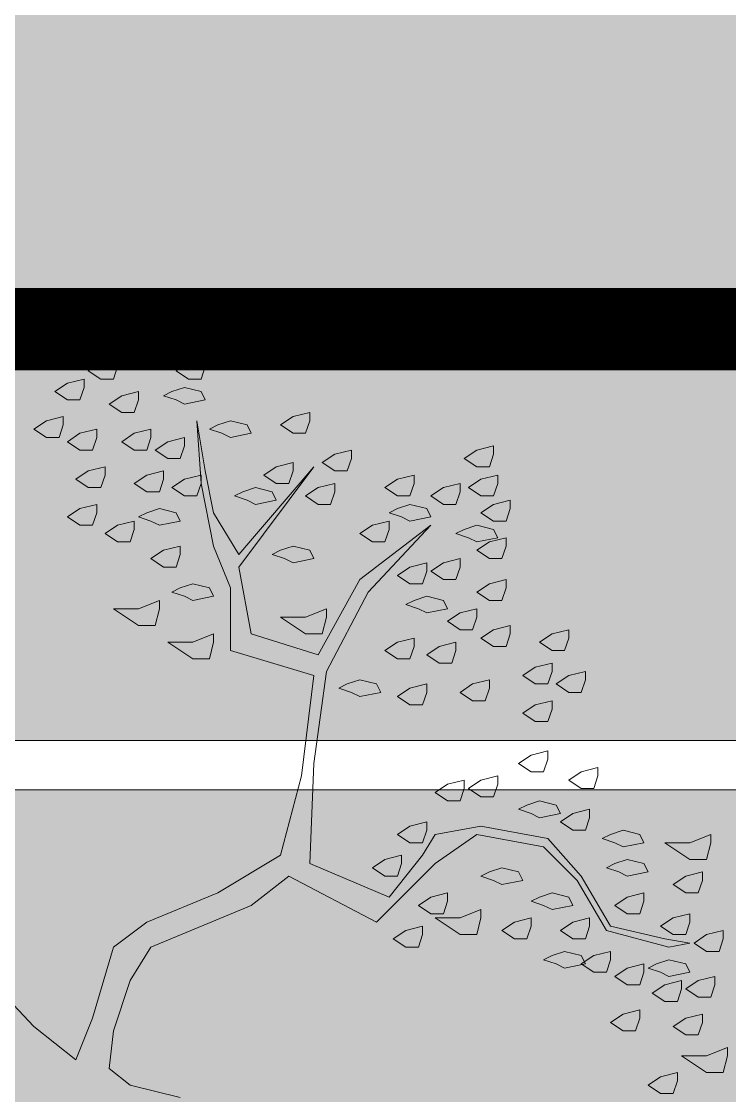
# Model space of a CAD drawing. Header units: millimetres. Extents: x 3006 to 6000, y 1661 to 3774.
# Drawn here: x 4644.857 to 4646.578, y 1835.006 to 1837.617 of the extents above; entities that cross this region are included whole.
import ezdxf

# ---------------------------------------------------------------- set-up
doc = ezdxf.new("R2010")
doc.units = ezdxf.units.MM
doc.header["$LTSCALE"] = 10
doc.linetypes.add('TT4', pattern=[0.1, 0.05, -0.05])
for name, color, linetype, lineweight in [('.15', 150, 'Continuous', 15), ('.20', 130, 'Continuous', 20), ('VEGETACION', 84, 'Continuous', 15)]:
    doc.layers.add(name, color=color, linetype=linetype, lineweight=lineweight)
doc.layers.add('.20 hachura', color=185, linetype='Continuous')

# ---------------------------------------------------------------- blocks, each defined once
blk = doc.blocks.new('asfgjkosdfgiosdjfg')
at = {"layer": 'VEGETACION'}
for p, q in [((5.3717, 20.0336), (5.4535, 20.054)), ((5.4535, 20.054), (5.4535, 20.0131)), ((5.3103, 19.9927), (5.3717, 20.0336)), ((5.3717, 19.9518), (5.3103, 19.9927)), ((5.4535, 20.0131), (5.433, 19.9518)), ((4.9217, 19.9108), (4.983, 19.9518)), ((4.983, 19.9518), (5.0648, 19.9722)), ((5.0648, 19.9313), (5.0444, 19.8699)), ((5.0648, 19.9722), (5.0648, 19.9313)), ((5.3512, 19.9108), (5.4126, 19.9518)), ((5.433, 19.9518), (5.3717, 19.9518)), ((5.4126, 19.9518), (5.4944, 19.9722)), ((5.4944, 19.9313), (5.4739, 19.8699)), ((5.4944, 19.9722), (5.4944, 19.9313)), ((4.983, 19.8699), (4.9217, 19.9108)), ((5.4126, 19.8699), (5.3512, 19.9108)), ((4.758, 19.8086), (4.8194, 19.8495)), ((4.8194, 19.8495), (4.9012, 19.8699)), ((4.9012, 19.829), (4.8808, 19.7677)), ((4.9012, 19.8699), (4.9012, 19.829)), ((5.0444, 19.8699), (4.983, 19.8699)), ((5.3921, 19.829), (5.3308, 19.8086)), ((5.4739, 19.8086), (5.3921, 19.829)), ((5.4739, 19.8699), (5.4126, 19.8699)), ((4.8194, 19.7677), (4.758, 19.8086)), ((5.0239, 19.7472), (5.0853, 19.7881)), ((5.0853, 19.7881), (5.1671, 19.8086)), ((5.1671, 19.8086), (5.1671, 19.7677)), ((5.3308, 19.8086), (5.2899, 19.7881)), ((5.2899, 19.7881), (5.3512, 19.7677)), ((5.4944, 19.7677), (5.4739, 19.8086)), ((4.8808, 19.7677), (4.8194, 19.7677)), ((5.0853, 19.7063), (5.0239, 19.7472)), ((5.1671, 19.7677), (5.1467, 19.7063)), ((5.3512, 19.7677), (5.3921, 19.7472)), ((5.3921, 19.7472), (5.4944, 19.7677)), ((4.7171, 19.6654), (4.7989, 19.6858)), ((4.7989, 19.6858), (4.7989, 19.6449)), ((5.1467, 19.7063), (5.0853, 19.7063)), ((5.8626, 19.6449), (5.924, 19.6858)), ((5.924, 19.6858), (6.0058, 19.7063)), ((6.0058, 19.7063), (6.0058, 19.6654)), ((4.6557, 19.6245), (4.7171, 19.6654)), ((4.7171, 19.5836), (4.6557, 19.6245)), ((4.7989, 19.6449), (4.7785, 19.5836)), ((4.8808, 19.604), (4.9626, 19.6245)), ((4.9626, 19.6245), (4.9626, 19.5836)), ((5.1467, 19.604), (5.2285, 19.6245)), ((5.2285, 19.6245), (5.2285, 19.5836)), ((5.4535, 19.6654), (5.4739, 19.3586)), ((5.4944, 19.4199), (5.4535, 19.6654)), ((5.5558, 19.6449), (5.5149, 19.6245)), ((5.5149, 19.6245), (5.5762, 19.604)), ((5.6171, 19.6654), (5.5558, 19.6449)), ((5.6989, 19.6449), (5.6171, 19.6654)), ((5.7194, 19.604), (5.6989, 19.6449)), ((5.924, 19.604), (5.8626, 19.6449)), ((6.0058, 19.6654), (5.9853, 19.604)), ((4.7785, 19.5836), (4.7171, 19.5836)), ((4.8194, 19.5631), (4.8808, 19.604)), ((4.8808, 19.5222), (4.8194, 19.5631)), ((4.9626, 19.5836), (4.9421, 19.5222)), ((5.0853, 19.5631), (5.1467, 19.604)), ((5.1467, 19.5222), (5.0853, 19.5631)), ((5.2285, 19.5836), (5.208, 19.5222)), ((5.2489, 19.5222), (5.3103, 19.5631)), ((5.3103, 19.5631), (5.3921, 19.5836)), ((5.3921, 19.5836), (5.3921, 19.5427)), ((5.5762, 19.604), (5.6171, 19.5836)), ((5.6171, 19.5836), (5.7194, 19.604)), ((5.9853, 19.604), (5.924, 19.604)), ((4.9421, 19.5222), (4.8808, 19.5222)), ((5.208, 19.5222), (5.1467, 19.5222)), ((5.3103, 19.4813), (5.2489, 19.5222)), ((5.3921, 19.5427), (5.3717, 19.4813)), ((6.1285, 19.5018), (6.2103, 19.5222)), ((6.2103, 19.5222), (6.2103, 19.4813)), ((6.7626, 19.4813), (6.824, 19.5222)), ((6.824, 19.5222), (6.9058, 19.5427)), ((6.9058, 19.5427), (6.9058, 19.5018)), ((5.3717, 19.4813), (5.3103, 19.4813)), ((5.8421, 19.4404), (5.924, 19.4608)), ((5.924, 19.4608), (5.924, 19.4199)), ((6.0671, 19.4608), (6.1285, 19.5018)), ((6.1285, 19.4199), (6.0671, 19.4608)), ((6.2103, 19.4813), (6.1899, 19.4199)), ((6.824, 19.4404), (6.7626, 19.4813)), ((6.9058, 19.5018), (6.8853, 19.4404)), ((4.8603, 19.379), (4.9217, 19.4199)), ((4.9217, 19.4199), (5.0035, 19.4404)), ((5.0035, 19.4404), (5.0035, 19.3995)), ((5.208, 19.3995), (5.2899, 19.4199)), ((5.2899, 19.4199), (5.2899, 19.379)), ((5.5353, 19.2154), (5.4944, 19.4199)), ((6.0262, 19.4404), (5.658, 19.0108)), ((5.658, 18.9495), (6.0262, 19.4404)), ((5.7808, 19.3995), (5.8421, 19.4404)), ((5.924, 19.4199), (5.9035, 19.3586)), ((6.1899, 19.4199), (6.1285, 19.4199)), ((6.8853, 19.4404), (6.824, 19.4404)), ((4.9217, 19.3381), (4.8603, 19.379)), ((5.0035, 19.3995), (4.983, 19.3381)), ((5.1467, 19.3586), (5.208, 19.3995)), ((5.208, 19.3177), (5.1467, 19.3586)), ((5.2899, 19.379), (5.2694, 19.3177)), ((5.3308, 19.3381), (5.3921, 19.379)), ((5.3921, 19.379), (5.4739, 19.3995)), ((5.4739, 19.3586), (5.4535, 19.2972)), ((5.4739, 19.3995), (5.4739, 19.3586)), ((5.4739, 19.3586), (5.5353, 19.0518)), ((5.8421, 19.3586), (5.7808, 19.3995)), ((5.9035, 19.3586), (5.8421, 19.3586)), ((6.0467, 19.3381), (6.1285, 19.3586)), ((6.1285, 19.3586), (6.1285, 19.3177)), ((6.374, 19.3381), (6.4353, 19.379)), ((6.4353, 19.379), (6.5171, 19.3995)), ((6.5171, 19.3586), (6.4967, 19.2972)), ((6.5171, 19.3995), (6.5171, 19.3586)), ((6.6603, 19.3381), (6.7421, 19.3586)), ((6.7421, 19.3586), (6.7421, 19.3177)), ((6.7831, 19.3381), (6.8444, 19.379)), ((6.8444, 19.379), (6.9262, 19.3995)), ((6.9262, 19.3586), (6.9058, 19.2972)), ((6.9262, 19.3995), (6.9262, 19.3586)), ((4.983, 19.3381), (4.9217, 19.3381)), ((5.2694, 19.3177), (5.208, 19.3177)), ((5.3921, 19.2972), (5.3308, 19.3381)), ((5.6785, 19.3177), (5.6376, 19.2972)), ((5.7399, 19.3381), (5.6785, 19.3177)), ((5.8217, 19.3177), (5.7399, 19.3381)), ((5.8421, 19.2768), (5.8217, 19.3177)), ((5.9853, 19.2972), (6.0467, 19.3381)), ((6.1285, 19.3177), (6.108, 19.2563)), ((6.4353, 19.2972), (6.374, 19.3381)), ((6.599, 19.2972), (6.6603, 19.3381)), ((6.7421, 19.3177), (6.7217, 19.2563)), ((6.8444, 19.2972), (6.7831, 19.3381)), ((4.8808, 19.2358), (4.9626, 19.2563)), ((4.9626, 19.2563), (4.9626, 19.2154)), ((5.4535, 19.2972), (5.3921, 19.2972)), ((5.6376, 19.2972), (5.6989, 19.2768)), ((5.6989, 19.2768), (5.7399, 19.2563)), ((5.7399, 19.2563), (5.8421, 19.2768)), ((6.0467, 19.2563), (5.9853, 19.2972)), ((6.108, 19.2563), (6.0467, 19.2563)), ((6.4967, 19.2972), (6.4353, 19.2972)), ((6.4967, 19.2563), (6.4353, 19.2358)), ((6.5785, 19.2358), (6.4967, 19.2563)), ((6.6603, 19.2563), (6.599, 19.2972)), ((6.7217, 19.2563), (6.6603, 19.2563)), ((6.9058, 19.2972), (6.8444, 19.2972)), ((6.8444, 19.2154), (6.9058, 19.2563)), ((6.9058, 19.2563), (6.9876, 19.2768)), ((6.9876, 19.2768), (6.9876, 19.2358)), ((4.8194, 19.1949), (4.8808, 19.2358)), ((4.8808, 19.154), (4.8194, 19.1949)), ((4.9626, 19.2154), (4.9421, 19.154)), ((5.208, 19.2154), (5.1671, 19.1949)), ((5.1671, 19.1949), (5.2285, 19.1745)), ((5.2694, 19.2358), (5.208, 19.2154)), ((5.3512, 19.2154), (5.2694, 19.2358)), ((5.3717, 19.1745), (5.3512, 19.2154)), ((5.658, 19.0108), (5.5353, 19.2154)), ((6.4353, 19.2358), (6.3944, 19.2154)), ((6.3944, 19.2154), (6.4558, 19.1949)), ((6.4558, 19.1949), (6.4967, 19.1745)), ((6.4967, 19.1745), (6.599, 19.1949)), ((6.599, 19.1949), (6.5785, 19.2358)), ((6.9058, 19.1745), (6.8444, 19.2154)), ((6.9876, 19.2358), (6.9671, 19.1745)), ((4.9421, 19.154), (4.8808, 19.154)), ((5.0035, 19.1131), (5.0648, 19.154)), ((5.0648, 19.154), (5.1467, 19.1745)), ((5.1467, 19.1745), (5.1467, 19.1336)), ((5.2285, 19.1745), (5.2694, 19.154)), ((5.2694, 19.154), (5.3717, 19.1745)), ((6.599, 19.154), (6.2512, 18.8881)), ((6.2512, 19.1131), (6.3126, 19.154)), ((6.2921, 18.8268), (6.599, 19.154)), ((6.3126, 19.154), (6.3944, 19.1745)), ((6.3944, 19.1745), (6.3944, 19.1336)), ((6.824, 19.154), (6.7626, 19.1336)), ((6.9058, 19.1336), (6.824, 19.154)), ((6.9671, 19.1745), (6.9058, 19.1745)), ((5.0648, 19.0722), (5.0035, 19.1131)), ((5.1467, 19.1336), (5.1262, 19.0722)), ((6.3126, 19.0722), (6.2512, 19.1131)), ((6.3944, 19.1336), (6.374, 19.0722)), ((6.7626, 19.1336), (6.7217, 19.1131)), ((6.7217, 19.1131), (6.7831, 19.0927)), ((6.7831, 19.0927), (6.824, 19.0722)), ((6.824, 19.0722), (6.9262, 19.0927)), ((6.8853, 19.0722), (6.9671, 19.0927)), ((6.9262, 19.0927), (6.9058, 19.1336)), ((6.9671, 19.0927), (6.9671, 19.0518)), ((5.1262, 19.0722), (5.0648, 19.0722)), ((5.2899, 19.0313), (5.3717, 19.0518)), ((5.3717, 19.0518), (5.3717, 19.0108)), ((5.5353, 19.0518), (5.6171, 18.8472)), ((5.924, 19.0518), (5.8626, 19.0313)), ((6.0058, 19.0313), (5.924, 19.0518)), ((6.374, 19.0722), (6.3126, 19.0722)), ((6.824, 19.0313), (6.8853, 19.0722)), ((6.9671, 19.0518), (6.9467, 18.9904)), ((5.2285, 18.9904), (5.2899, 19.0313)), ((5.2899, 18.9495), (5.2285, 18.9904)), ((5.3717, 19.0108), (5.3512, 18.9495)), ((5.8626, 19.0313), (5.8217, 19.0108)), ((5.8217, 19.0108), (5.883, 18.9904)), ((5.883, 18.9904), (5.924, 18.9699)), ((5.924, 18.9699), (6.0262, 18.9904)), ((6.0262, 18.9904), (6.0058, 19.0313)), ((6.6603, 18.9699), (6.7421, 18.9904)), ((6.7421, 18.9904), (6.7421, 18.9495)), ((6.8853, 18.9904), (6.824, 19.0313)), ((6.9467, 18.9904), (6.8853, 18.9904)), ((5.3512, 18.9495), (5.2899, 18.9495)), ((5.7194, 18.6222), (5.658, 18.9495)), ((6.4353, 18.9086), (6.4967, 18.9495)), ((6.4967, 18.9495), (6.5785, 18.9699)), ((6.5785, 18.9699), (6.5785, 18.929)), ((6.599, 18.929), (6.6603, 18.9699)), ((6.7421, 18.9495), (6.7217, 18.8881)), ((6.2512, 18.8881), (6.0467, 18.5199)), ((6.4967, 18.8677), (6.4353, 18.9086)), ((6.5785, 18.929), (6.5581, 18.8677)), ((6.6603, 18.8881), (6.599, 18.929)), ((6.7217, 18.8881), (6.6603, 18.8881)), ((6.8853, 18.8677), (6.9671, 18.8881)), ((6.9671, 18.8881), (6.9671, 18.8472)), ((5.3717, 18.8472), (5.3308, 18.8268)), ((5.3308, 18.8268), (5.3921, 18.8063)), ((5.433, 18.8677), (5.3717, 18.8472)), ((5.5149, 18.8472), (5.433, 18.8677)), ((5.5353, 18.8063), (5.5149, 18.8472)), ((5.6171, 18.8472), (5.6171, 18.5404)), ((6.0876, 18.4381), (6.2921, 18.8268)), ((6.5581, 18.8677), (6.4967, 18.8677)), ((6.824, 18.8268), (6.8853, 18.8677)), ((6.8853, 18.7858), (6.824, 18.8268)), ((6.9671, 18.8472), (6.9467, 18.7858)), ((5.1671, 18.7449), (5.2694, 18.7858)), ((5.2694, 18.7858), (5.2694, 18.7449)), ((5.3921, 18.8063), (5.433, 18.7858)), ((5.433, 18.7858), (5.5353, 18.8063)), ((6.5171, 18.7858), (6.4762, 18.7654)), ((6.5785, 18.8063), (6.5171, 18.7858)), ((6.6603, 18.7858), (6.5785, 18.8063)), ((6.6808, 18.7449), (6.6603, 18.7858)), ((6.9467, 18.7858), (6.8853, 18.7858)), ((5.0444, 18.7449), (5.1671, 18.7449)), ((5.1671, 18.6631), (5.0444, 18.7449)), ((5.2694, 18.7449), (5.2489, 18.6631)), ((5.9853, 18.704), (6.0876, 18.7449)), ((6.0876, 18.7449), (6.0876, 18.704)), ((6.4762, 18.7654), (6.5376, 18.7449)), ((6.5376, 18.7449), (6.5785, 18.7245)), ((6.5785, 18.7245), (6.6808, 18.7449)), ((6.6808, 18.6836), (6.7421, 18.7245)), ((6.7421, 18.7245), (6.824, 18.7449)), ((6.824, 18.7449), (6.824, 18.704)), ((5.8626, 18.704), (5.9853, 18.704)), ((5.9853, 18.6222), (5.8626, 18.704)), ((6.0876, 18.704), (6.0671, 18.6222)), ((6.7421, 18.6427), (6.6808, 18.6836)), ((6.824, 18.704), (6.8035, 18.6427)), ((5.2489, 18.6631), (5.1671, 18.6631)), ((5.433, 18.5813), (5.5353, 18.6222)), ((5.5353, 18.6222), (5.5353, 18.5813)), ((6.0467, 18.5199), (5.7194, 18.6222)), ((6.0671, 18.6222), (5.9853, 18.6222)), ((6.8035, 18.6427), (6.7421, 18.6427)), ((6.8444, 18.6018), (6.9058, 18.6427)), ((6.9058, 18.6427), (6.9876, 18.6631)), ((6.9876, 18.6222), (6.9671, 18.5608)), ((6.9876, 18.6631), (6.9876, 18.6222)), ((7.1308, 18.5813), (7.1922, 18.6222)), ((7.1922, 18.6222), (7.274, 18.6427)), ((7.274, 18.6427), (7.274, 18.6018)), ((5.3103, 18.5813), (5.433, 18.5813)), ((5.433, 18.4995), (5.3103, 18.5813)), ((5.5353, 18.5813), (5.5149, 18.4995)), ((6.374, 18.5404), (6.4353, 18.5813)), ((6.4353, 18.5813), (6.5171, 18.6018)), ((6.5171, 18.6018), (6.5171, 18.5608)), ((6.6399, 18.5608), (6.7217, 18.5813)), ((6.7217, 18.5813), (6.7217, 18.5404)), ((6.9058, 18.5608), (6.8444, 18.6018)), ((7.1922, 18.5404), (7.1308, 18.5813)), ((7.274, 18.6018), (7.2535, 18.5404)), ((5.6171, 18.5404), (6.0262, 18.4177)), ((6.4353, 18.4995), (6.374, 18.5404)), ((6.5171, 18.5608), (6.4967, 18.4995)), ((6.5785, 18.5199), (6.6399, 18.5608)), ((6.6399, 18.479), (6.5785, 18.5199)), ((6.7217, 18.5404), (6.7012, 18.479)), ((6.9671, 18.5608), (6.9058, 18.5608)), ((7.2535, 18.5404), (7.1922, 18.5404)), ((5.5149, 18.4995), (5.433, 18.4995)), ((6.4967, 18.4995), (6.4353, 18.4995)), ((6.7012, 18.479), (6.6399, 18.479)), ((7.049, 18.4177), (7.1103, 18.4586)), ((7.1103, 18.4586), (7.1922, 18.479)), ((7.1922, 18.479), (7.1922, 18.4381)), ((6.0262, 18.4177), (5.9649, 17.9268)), ((6.0262, 17.9881), (6.0876, 18.4381)), ((7.1103, 18.3768), (7.049, 18.4177)), ((7.1922, 18.4381), (7.1717, 18.3768)), ((7.2126, 18.3768), (7.274, 18.4177)), ((7.274, 18.4177), (7.3558, 18.4381)), ((7.3558, 18.4381), (7.3558, 18.3972)), ((6.1899, 18.3768), (6.149, 18.3563)), ((6.149, 18.3563), (6.2103, 18.3359)), ((6.2512, 18.3972), (6.1899, 18.3768)), ((6.333, 18.3768), (6.2512, 18.3972)), ((6.3535, 18.3359), (6.333, 18.3768)), ((6.4353, 18.3154), (6.4967, 18.3563)), ((6.4967, 18.3563), (6.5785, 18.3768)), ((6.5785, 18.3768), (6.5785, 18.3359)), ((6.7421, 18.3359), (6.8035, 18.3768)), ((6.8035, 18.3768), (6.8853, 18.3972)), ((6.8853, 18.3563), (6.8649, 18.2949)), ((6.8853, 18.3972), (6.8853, 18.3563)), ((7.1717, 18.3768), (7.1103, 18.3768)), ((7.274, 18.3359), (7.2126, 18.3768)), ((7.3558, 18.3972), (7.3353, 18.3359)), ((6.2103, 18.3359), (6.2512, 18.3154)), ((6.2512, 18.3154), (6.3535, 18.3359)), ((6.4967, 18.2745), (6.4353, 18.3154)), ((6.5785, 18.3359), (6.5581, 18.2745)), ((6.8035, 18.2949), (6.7421, 18.3359)), ((7.3353, 18.3359), (7.274, 18.3359)), ((6.5581, 18.2745), (6.4967, 18.2745)), ((6.8649, 18.2949), (6.8035, 18.2949)), ((7.049, 18.2336), (7.1103, 18.2745)), ((7.1103, 18.2745), (7.1922, 18.2949)), ((7.1922, 18.254), (7.1717, 18.1927)), ((7.1922, 18.2949), (7.1922, 18.254)), ((7.1103, 18.1927), (7.049, 18.2336)), ((7.1717, 18.1927), (7.1103, 18.1927)), ((7.0899, 18.029), (7.1717, 18.0495)), ((7.1717, 18.0495), (7.1717, 18.0086)), ((6.0058, 17.4972), (6.0262, 17.9881)), ((7.0285, 17.9881), (7.0899, 18.029)), ((7.0899, 17.9472), (7.0285, 17.9881)), ((7.1717, 18.0086), (7.1512, 17.9472)), ((7.1512, 17.9472), (7.0899, 17.9472)), ((7.274, 17.9063), (7.3353, 17.9472)), ((7.3353, 17.9472), (7.4172, 17.9677)), ((7.4172, 17.9677), (7.4172, 17.9268)), ((5.9649, 17.9268), (5.8626, 17.5381)), ((6.6194, 17.8449), (6.6808, 17.8859)), ((6.6808, 17.8859), (6.7626, 17.9063)), ((6.7626, 17.9063), (6.7626, 17.8654)), ((6.7831, 17.8654), (6.8444, 17.9063)), ((6.8444, 17.9063), (6.9262, 17.9268)), ((6.9262, 17.8859), (6.9058, 17.8245)), ((6.9262, 17.9268), (6.9262, 17.8859)), ((7.3353, 17.8654), (7.274, 17.9063)), ((7.4172, 17.9268), (7.3967, 17.8654)), ((6.6808, 17.804), (6.6194, 17.8449)), ((6.7626, 17.8654), (6.7421, 17.804)), ((6.8444, 17.8245), (6.7831, 17.8654)), ((7.3967, 17.8654), (7.3353, 17.8654)), ((6.7421, 17.804), (6.6808, 17.804)), ((6.9058, 17.8245), (6.8444, 17.8245)), ((7.0694, 17.7836), (7.0285, 17.7631)), ((7.1308, 17.804), (7.0694, 17.7836)), ((7.2126, 17.7836), (7.1308, 17.804)), ((7.2331, 17.7427), (7.2126, 17.7836)), ((7.0285, 17.7631), (7.0899, 17.7427)), ((7.0899, 17.7427), (7.1308, 17.7222)), ((7.1308, 17.7222), (7.2331, 17.7427)), ((7.2331, 17.7018), (7.2944, 17.7427)), ((7.2944, 17.7427), (7.3762, 17.7631)), ((7.3762, 17.7222), (7.3558, 17.6609)), ((7.3762, 17.7631), (7.3762, 17.7222)), ((6.4353, 17.6404), (6.4967, 17.6813)), ((6.4967, 17.6813), (6.5785, 17.7018)), ((6.5785, 17.7018), (6.5785, 17.6609)), ((6.8444, 17.6813), (6.6194, 17.6404)), ((7.1717, 17.6199), (6.8444, 17.6813)), ((7.2944, 17.6609), (7.2331, 17.7018)), ((6.4967, 17.5995), (6.4353, 17.6404)), ((6.5785, 17.6609), (6.5581, 17.5995)), ((6.6194, 17.6404), (6.5581, 17.5381)), ((6.6194, 17.4972), (6.824, 17.6404)), ((6.824, 17.6404), (7.1512, 17.579)), ((7.3353, 17.4359), (7.1717, 17.6199)), ((7.3558, 17.6609), (7.2944, 17.6609)), ((7.4785, 17.6404), (7.4376, 17.6199)), ((7.4376, 17.6199), (7.499, 17.5995)), ((7.5399, 17.6609), (7.4785, 17.6404)), ((7.6217, 17.6404), (7.5399, 17.6609)), ((7.6422, 17.5995), (7.6217, 17.6404)), ((7.8672, 17.5995), (7.9694, 17.6404)), ((7.9694, 17.6404), (7.9694, 17.5995)), ((6.5581, 17.5995), (6.4967, 17.5995)), ((7.1512, 17.579), (7.3149, 17.4154)), ((7.499, 17.5995), (7.5399, 17.579)), ((7.5399, 17.579), (7.6422, 17.5995)), ((7.7444, 17.5995), (7.8672, 17.5995)), ((7.8672, 17.5177), (7.7444, 17.5995)), ((7.9694, 17.5995), (7.949, 17.5177)), ((5.8626, 17.5381), (5.5558, 17.354)), ((6.3126, 17.4768), (6.374, 17.5177)), ((6.374, 17.5177), (6.4558, 17.5381)), ((6.5581, 17.5381), (6.3944, 17.3336)), ((6.4558, 17.5381), (6.4558, 17.4972)), ((7.5603, 17.5177), (7.499, 17.4972)), ((7.6422, 17.4972), (7.5603, 17.5177)), ((7.949, 17.5177), (7.8672, 17.5177)), ((6.3944, 17.3336), (6.0058, 17.4972)), ((6.374, 17.4359), (6.3126, 17.4768)), ((6.333, 17.2109), (6.6194, 17.4972)), ((6.4558, 17.4972), (6.4353, 17.4359)), ((6.9467, 17.4768), (6.8853, 17.4563)), ((7.0285, 17.4563), (6.9467, 17.4768)), ((7.499, 17.4972), (7.4581, 17.4768)), ((7.4581, 17.4768), (7.5194, 17.4563)), ((7.6626, 17.4563), (7.6422, 17.4972)), ((5.7194, 17.2927), (5.9035, 17.4359)), ((5.9035, 17.4359), (6.333, 17.2109)), ((6.4353, 17.4359), (6.374, 17.4359)), ((6.8853, 17.4563), (6.8444, 17.4359)), ((6.8444, 17.4359), (6.9058, 17.4154)), ((6.9058, 17.4154), (6.9467, 17.3949)), ((6.9467, 17.3949), (7.049, 17.4154)), ((7.049, 17.4154), (7.0285, 17.4563)), ((7.3149, 17.4154), (7.4581, 17.1699)), ((7.4785, 17.1904), (7.3353, 17.4359)), ((7.5194, 17.4563), (7.5603, 17.4359)), ((7.5603, 17.4359), (7.6626, 17.4563)), ((7.7853, 17.3949), (7.8467, 17.4359)), ((7.8467, 17.4359), (7.9285, 17.4563)), ((7.9285, 17.4154), (7.9081, 17.354)), ((7.9285, 17.4563), (7.9285, 17.4154)), ((5.5558, 17.354), (5.208, 17.2109)), ((6.599, 17.3336), (6.6808, 17.354)), ((6.6808, 17.354), (6.6808, 17.3131)), ((7.1922, 17.354), (7.1308, 17.3336)), ((7.274, 17.3336), (7.1922, 17.354)), ((7.5603, 17.3336), (7.6422, 17.354)), ((7.6422, 17.354), (7.6422, 17.3131)), ((7.8467, 17.354), (7.7853, 17.3949)), ((7.9081, 17.354), (7.8467, 17.354)), ((6.5376, 17.2927), (6.599, 17.3336)), ((6.6808, 17.3131), (6.6603, 17.2518)), ((7.1308, 17.3336), (7.0899, 17.3131)), ((7.0899, 17.3131), (7.1512, 17.2927)), ((7.2944, 17.2927), (7.274, 17.3336)), ((7.499, 17.2927), (7.5603, 17.3336)), ((7.6422, 17.3131), (7.6217, 17.2518)), ((5.2285, 17.0881), (5.7194, 17.2927)), ((6.599, 17.2518), (6.5376, 17.2927)), ((6.6603, 17.2518), (6.599, 17.2518)), ((6.7421, 17.2313), (6.8444, 17.2722)), ((6.8444, 17.2722), (6.8444, 17.2313)), ((7.1512, 17.2927), (7.1922, 17.2722)), ((7.1922, 17.2722), (7.2944, 17.2927)), ((7.5603, 17.2518), (7.499, 17.2927)), ((7.6217, 17.2518), (7.5603, 17.2518)), ((7.7853, 17.2313), (7.8672, 17.2518)), ((7.8672, 17.2518), (7.8672, 17.2109)), ((5.208, 17.2109), (5.0444, 17.0881)), ((6.6194, 17.2313), (6.7421, 17.2313)), ((6.7421, 17.1495), (6.6194, 17.2313)), ((6.8444, 17.2313), (6.824, 17.1495)), ((6.9467, 17.1699), (7.0081, 17.2109)), ((7.0081, 17.2109), (7.0899, 17.2313)), ((7.0899, 17.2313), (7.0899, 17.1904)), ((7.2331, 17.1699), (7.2944, 17.2109)), ((7.2944, 17.2109), (7.3762, 17.2313)), ((7.3762, 17.2313), (7.3762, 17.1904)), ((7.724, 17.1904), (7.7853, 17.2313)), ((7.8672, 17.2109), (7.8467, 17.1495)), ((6.4149, 17.129), (6.4762, 17.1699)), ((6.4762, 17.1699), (6.5581, 17.1904)), ((6.5581, 17.1495), (6.5376, 17.0881)), ((6.5581, 17.1904), (6.5581, 17.1495)), ((6.824, 17.1495), (6.7421, 17.1495)), ((7.0081, 17.129), (6.9467, 17.1699)), ((7.0899, 17.1904), (7.0694, 17.129)), ((7.2944, 17.129), (7.2331, 17.1699)), ((7.3762, 17.1904), (7.3558, 17.129)), ((7.4581, 17.1699), (7.7649, 17.0881)), ((7.7444, 17.129), (7.4785, 17.1904)), ((7.7853, 17.1495), (7.724, 17.1904)), ((7.8467, 17.1495), (7.7853, 17.1495)), ((7.8876, 17.1086), (7.949, 17.1495)), ((7.949, 17.1495), (8.0308, 17.1699)), ((8.0308, 17.1699), (8.0308, 17.129)), ((6.4762, 17.0881), (6.4149, 17.129)), ((7.0694, 17.129), (7.0081, 17.129)), ((7.3558, 17.129), (7.2944, 17.129)), ((7.8672, 17.1086), (7.7444, 17.129)), ((7.7649, 17.0881), (7.8672, 17.1086)), ((7.949, 17.0677), (7.8876, 17.1086)), ((8.0308, 17.129), (8.0103, 17.0677)), ((4.6557, 16.6995), (4.2876, 17.0881)), ((5.0444, 17.0881), (4.9421, 16.7404)), ((5.1262, 16.9245), (5.2285, 17.0881)), ((6.5376, 17.0881), (6.4762, 17.0881)), ((7.1922, 17.0472), (7.1512, 17.0268)), ((7.2535, 17.0677), (7.1922, 17.0472)), ((7.3353, 17.0472), (7.2535, 17.0677)), ((7.3558, 17.0063), (7.3353, 17.0472)), ((7.3353, 17.0063), (7.3967, 17.0472)), ((7.3967, 17.0472), (7.4785, 17.0677)), ((7.4785, 17.0677), (7.4785, 17.0268)), ((8.0103, 17.0677), (7.949, 17.0677)), ((7.1512, 17.0268), (7.2126, 17.0063)), ((7.2126, 17.0063), (7.2535, 16.9859)), ((7.2535, 16.9859), (7.3558, 17.0063)), ((7.3967, 16.9654), (7.3353, 17.0063)), ((7.4785, 17.0268), (7.4581, 16.9654)), ((7.499, 16.9449), (7.5603, 16.9859)), ((7.5603, 16.9859), (7.6422, 17.0063)), ((7.6422, 17.0063), (7.6422, 16.9654)), ((7.7035, 17.0063), (7.6626, 16.9859)), ((7.6626, 16.9859), (7.724, 16.9654)), ((7.7649, 17.0268), (7.7035, 17.0063)), ((7.8467, 17.0063), (7.7649, 17.0268)), ((7.8672, 16.9654), (7.8467, 17.0063)), ((7.4581, 16.9654), (7.3967, 16.9654)), ((7.5603, 16.904), (7.499, 16.9449)), ((7.6422, 16.9654), (7.6217, 16.904)), ((7.724, 16.9654), (7.7649, 16.9449)), ((7.7649, 16.9449), (7.8672, 16.9654)), ((7.9081, 16.9245), (7.9899, 16.9449)), ((7.9899, 16.9449), (7.9899, 16.904)), ((5.0444, 16.679), (5.1262, 16.9245)), ((7.6217, 16.904), (7.5603, 16.904)), ((7.6831, 16.8631), (7.7444, 16.904)), ((7.7444, 16.904), (7.8263, 16.9245)), ((7.8263, 16.8836), (7.8058, 16.8222)), ((7.8263, 16.9245), (7.8263, 16.8836)), ((7.8467, 16.8836), (7.9081, 16.9245)), ((7.9081, 16.8427), (7.8467, 16.8836)), ((7.9899, 16.904), (7.9694, 16.8427)), ((7.7444, 16.8222), (7.6831, 16.8631)), ((7.9694, 16.8427), (7.9081, 16.8427)), ((7.5399, 16.7609), (7.6217, 16.7813)), ((7.6217, 16.7813), (7.6217, 16.7404)), ((7.8058, 16.8222), (7.7444, 16.8222)), ((4.9421, 16.7404), (4.8603, 16.5359)), ((7.4785, 16.7199), (7.5399, 16.7609)), ((7.6217, 16.7404), (7.6013, 16.679)), ((7.7853, 16.6995), (7.8467, 16.7404)), ((7.8467, 16.7404), (7.9285, 16.7609)), ((7.9285, 16.7609), (7.9285, 16.7199)), ((4.8603, 16.5359), (4.6557, 16.6995)), ((5.0239, 16.4949), (5.0444, 16.679)), ((7.5399, 16.679), (7.4785, 16.7199)), ((7.6013, 16.679), (7.5399, 16.679)), ((7.8467, 16.6586), (7.7853, 16.6995)), ((7.9285, 16.7199), (7.9081, 16.6586)), ((7.9081, 16.6586), (7.8467, 16.6586)), ((7.949, 16.5563), (8.0513, 16.5972)), ((8.0513, 16.5972), (8.0513, 16.5563)), ((7.8263, 16.5563), (7.949, 16.5563)), ((7.949, 16.4745), (7.8263, 16.5563)), ((8.0513, 16.5563), (8.0308, 16.4745)), ((5.1262, 16.4131), (5.0239, 16.4949)), ((7.724, 16.454), (7.8058, 16.4745)), ((7.8058, 16.4745), (7.8058, 16.4336)), ((8.0308, 16.4745), (7.949, 16.4745)), ((5.3717, 16.3518), (5.1262, 16.4131)), ((7.6626, 16.4131), (7.724, 16.454)), ((7.724, 16.3722), (7.6626, 16.4131)), ((7.8058, 16.4336), (7.7853, 16.3722)), ((7.7853, 16.3722), (7.724, 16.3722))]:
    blk.add_line(p, q, dxfattribs=at)

msp = doc.modelspace()

# ---------------------------------------------------------------- hatches: boundary and pattern name
at = {"layer": '.20 hachura'}
h = msp.add_hatch(dxfattribs=at)
h.set_pattern_fill('AR-HBONE', color=185, scale=0.0015)
h.paths.add_polyline_path([(4735.6119, 1886.191), (4734.4119, 1886.191), (4734.4119, 1887.391), (4735.6119, 1887.391)], flags=16)
h.paths.add_polyline_path([(4734.3769, 1832.891), (4734.3769, 1832.6068), (4733.8386, 1832.6068), (4733.8386, 1832.891)])
h.paths.add_polyline_path([(4735.7319, 1884.9689), (4739.0078, 1884.9689), (4739.0077, 1885.0974), (4737.8077, 1885.7003), (4737.8077, 1887.8846), (4739.0077, 1888.4846), (4739.0079, 1888.591), (4733.8879, 1888.591), (4733.8873, 1890.5174), (4732.7873, 1891.1174), (4732.7873, 1892.4174), (4733.8873, 1893.0174), (4733.8879, 1932.7679), (4731.8879, 1932.766), (4731.8879, 1837.8689), (4681.4903, 1837.8689), (4676.6592, 1842.7), (4655.4826, 1842.6789), (4650.6726, 1837.8689), (4617.0095, 1837.8689), (4617.0095, 1835.8689), (4648.6726, 1835.8689), (4648.2489, 1835.4452), (4649.3096, 1834.3845), (4650.7939, 1835.8689), (4714.8578, 1835.8689), (4714.4341, 1835.4452), (4715.4948, 1834.3845), (4716.9791, 1835.8689), (4732.4123, 1835.8689), (4732.4123, 1827.6489), (4732.9123, 1827.6489), (4733.5123, 1828.8489), (4735.0123, 1828.8489), (4735.6123, 1827.6489), (4736.1094, 1827.6489), (4736.1094, 1830.5489), (4739.0077, 1830.5489), (4739.0077, 1831.1459), (4737.8077, 1831.7459), (4737.8077, 1833.2459), (4739.0077, 1833.8459), (4739.0077, 1834.3459), (4736.7637, 1834.3459), (4733.8879, 1837.2218), (4733.8879, 1857.411), (4733.8879, 1859.071), (4733.8879, 1880.5489), (4732.7879, 1881.1489), (4732.7879, 1882.4489), (4733.8879, 1883.0489), (4733.8879, 1884.9689), (4734.2919, 1884.9689)])
at = {"layer": '.20 hachura', "true_color": 0x0a7808}
h = msp.add_hatch(dxfattribs=at)
h.set_pattern_fill('CROSS', color=96, scale=0.01)
h.paths.add_polyline_path([(4638.6326, 1835.0489), (4640.3296, 1833.3518), (4642.0267, 1835.0489), (4644.8548, 1832.2208), (4648.3829, 1835.7489), (4617.1295, 1835.7489), (4617.1294, 1833.9104), (4618.2679, 1835.0489), (4619.965, 1833.3518), (4621.662, 1835.0489), (4623.3591, 1833.3518), (4625.0561, 1835.0489), (4626.7532, 1833.3518), (4628.4502, 1835.0489), (4630.1473, 1833.3518), (4631.8444, 1835.0489), (4633.5414, 1833.3518), (4635.2385, 1835.0489), (4636.9355, 1833.3518)])
h.paths.add_polyline_path([(4653.9061, 1835.0489), (4655.6031, 1833.3518), (4657.3002, 1835.0489), (4658.9973, 1833.3518), (4660.6943, 1835.0489), (4662.3914, 1833.3518), (4664.0884, 1835.0489), (4665.7855, 1833.3518), (4667.4825, 1835.0489), (4669.1796, 1833.3518), (4670.8767, 1835.0489), (4672.5737, 1833.3518), (4674.2708, 1835.0489), (4675.9678, 1833.3518), (4677.6649, 1835.0489), (4679.3619, 1833.3518), (4681.059, 1835.0489), (4682.756, 1833.3518), (4684.4531, 1835.0489), (4686.1502, 1833.3518), (4687.8472, 1835.0489), (4689.5443, 1833.3518), (4691.2413, 1835.0489), (4692.9384, 1833.3518), (4694.6354, 1835.0489), (4696.3325, 1833.3518), (4698.0296, 1835.0489), (4699.7266, 1833.3518), (4701.4237, 1835.0489), (4703.1207, 1833.3518), (4704.8178, 1835.0489), (4706.5148, 1833.3518), (4708.2119, 1835.0489), (4711.04, 1832.2208), (4714.5681, 1835.7489), (4690.3861, 1835.7627), (4650.8436, 1835.7489), (4650.3278, 1835.2331), (4652.209, 1833.3518)])
h.paths.add_polyline_path([(4719.9816, 1835.7489), (4717.0288, 1835.7489), (4716.513, 1835.2331), (4718.3772, 1833.3689), (4719.9816, 1833.3689)])
h.paths.add_polyline_path([(4723.5816, 1830.6289), (4721.7216, 1830.6289), (4721.7216, 1830.0244), (4723.3972, 1828.3489), (4723.5816, 1828.3489)])
h.paths.add_polyline_path([(4732.2923, 1835.7489), (4731.0923, 1835.7489), (4731.0923, 1834.5489), (4732.2923, 1834.5489)])
edge = h.paths.add_edge_path()
edge.add_line((4738.881, 1830.4289), (4736.2294, 1830.4289))
edge.add_line((4736.2294, 1830.4289), (4736.2373, 1827.7779))
edge.add_arc((4735.783, 1830.8746), 3.1299, 278.3452, 351.8122)

# ---------------------------------------------------------------- linework, layer by layer
at = {"layer": '.15', "color": 1, "linetype": 'TT4', "lineweight": 15, "ltscale": 0.3, "const_width": 0.2}
msp.add_lwpolyline([(4617.0095, 1836.8689), (4732.8879, 1836.8689), (4732.8879, 1932.7672)], dxfattribs=at)
at = {"layer": '.20', "color": 130, "lineweight": 20}
for points in [[(4619.965, 1833.1821), (4621.662, 1834.8792), (4623.3591, 1833.1821), (4625.0561, 1834.8792), (4626.7532, 1833.1821), (4628.4502, 1834.8792), (4630.1473, 1833.1821), (4631.8444, 1834.8792), (4633.5414, 1833.1821), (4635.2385, 1834.8792), (4636.9355, 1833.1821), (4638.6326, 1834.8792), (4640.3296, 1833.1821), (4642.0267, 1834.8792), (4644.8548, 1832.0511), (4648.6726, 1835.8689), (4617.0095, 1835.8689), (4617.0095, 1833.6207), (4618.2679, 1834.8792)], [(4619.965, 1833.3518), (4621.662, 1835.0489), (4623.3591, 1833.3518), (4625.0561, 1835.0489), (4626.7532, 1833.3518), (4628.4502, 1835.0489), (4630.1473, 1833.3518), (4631.8444, 1835.0489), (4633.5414, 1833.3518), (4635.2385, 1835.0489), (4636.9355, 1833.3518), (4638.6326, 1835.0489), (4640.3296, 1833.3518), (4642.0267, 1835.0489), (4644.8548, 1832.2208), (4648.3829, 1835.7489), (4617.1295, 1835.7489), (4617.1294, 1833.9104), (4618.2679, 1835.0489)]]:
    msp.add_lwpolyline(points, close=True, dxfattribs=at)

# ---------------------------------------------------------------- block references
at = {"xscale": 0.4964757844146342, "yscale": 0.4964757844146342, "zscale": 0.4964757844146342}
msp.add_blockref('asfgjkosdfgiosdjfg', (4642.5756, 1826.8829), dxfattribs=at)

doc.saveas('drawing.dxf')
